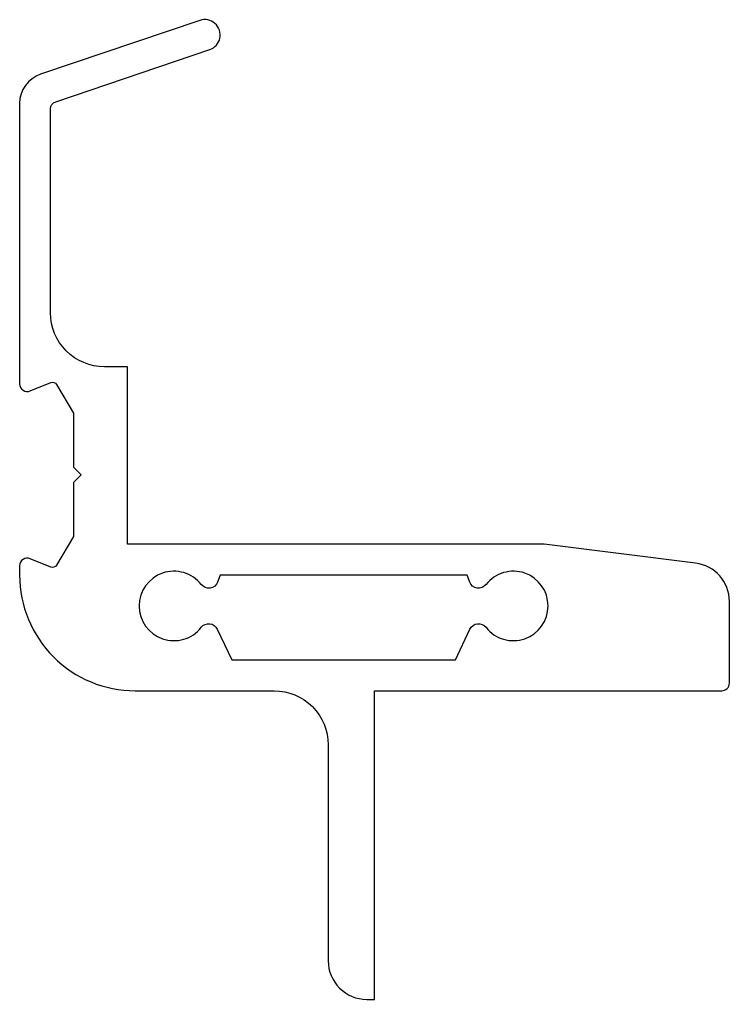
# Model space of a CAD drawing. Extents: x 146.6 to 192.6, y 175.7 to 239.2.
import ezdxf

# ---------------------------------------------------------------- set-up
doc = ezdxf.new("R2010")
doc.units = 0
doc.layers.get('0').update_dxf_attribs({"linetype": 'CONTINUOUS'})

msp = doc.modelspace()

# ---------------------------------------------------------------- linework, layer by layer
for points in [[(148.659, 215.71, -0.369871), (149.029, 215.586), (150.142, 213.732), (150.142, 210.232), (150.642, 209.732), (150.142, 209.232), (150.142, 205.732), (149.029, 203.877, -0.369871), (148.659, 203.754), (147.331, 204.295, 0.532581), (146.642, 203.832), (146.642, 203.232, 0.414214), (154.142, 195.732), (163.142, 195.732, -0.414214), (166.642, 192.232), (166.642, 178.232, 0.414214), (169.142, 175.732), (169.642, 175.732), (169.642, 195.732), (192.142, 195.732, 0.414214), (192.642, 196.232), (192.642, 201.525, 0.378242), (190.452, 204.005), (180.642, 205.232), (153.642, 205.232), (153.642, 216.732), (152.142, 216.732, -0.414214), (148.642, 220.232), (148.642, 233.438, -0.321674), (148.982, 233.911), (158.962, 237.284, 1), (158.322, 239.179), (148.002, 235.691, 0.321674), (146.642, 233.796), (146.642, 215.632, 0.532581), (147.331, 215.169)], [(175.811, 202.78), (175.642, 203.232), (159.642, 203.232), (159.473, 202.78, -0.585696), (158.415, 202.617, 2.903015), (158.415, 199.846, -0.558967), (159.453, 199.729), (160.392, 197.732), (174.892, 197.732), (175.831, 199.729, -0.558967), (176.869, 199.846, 2.903015), (176.869, 202.617, -0.585696)]]:
    msp.add_lwpolyline(points, format="xyb", close=True)

doc.saveas('drawing.dxf')
